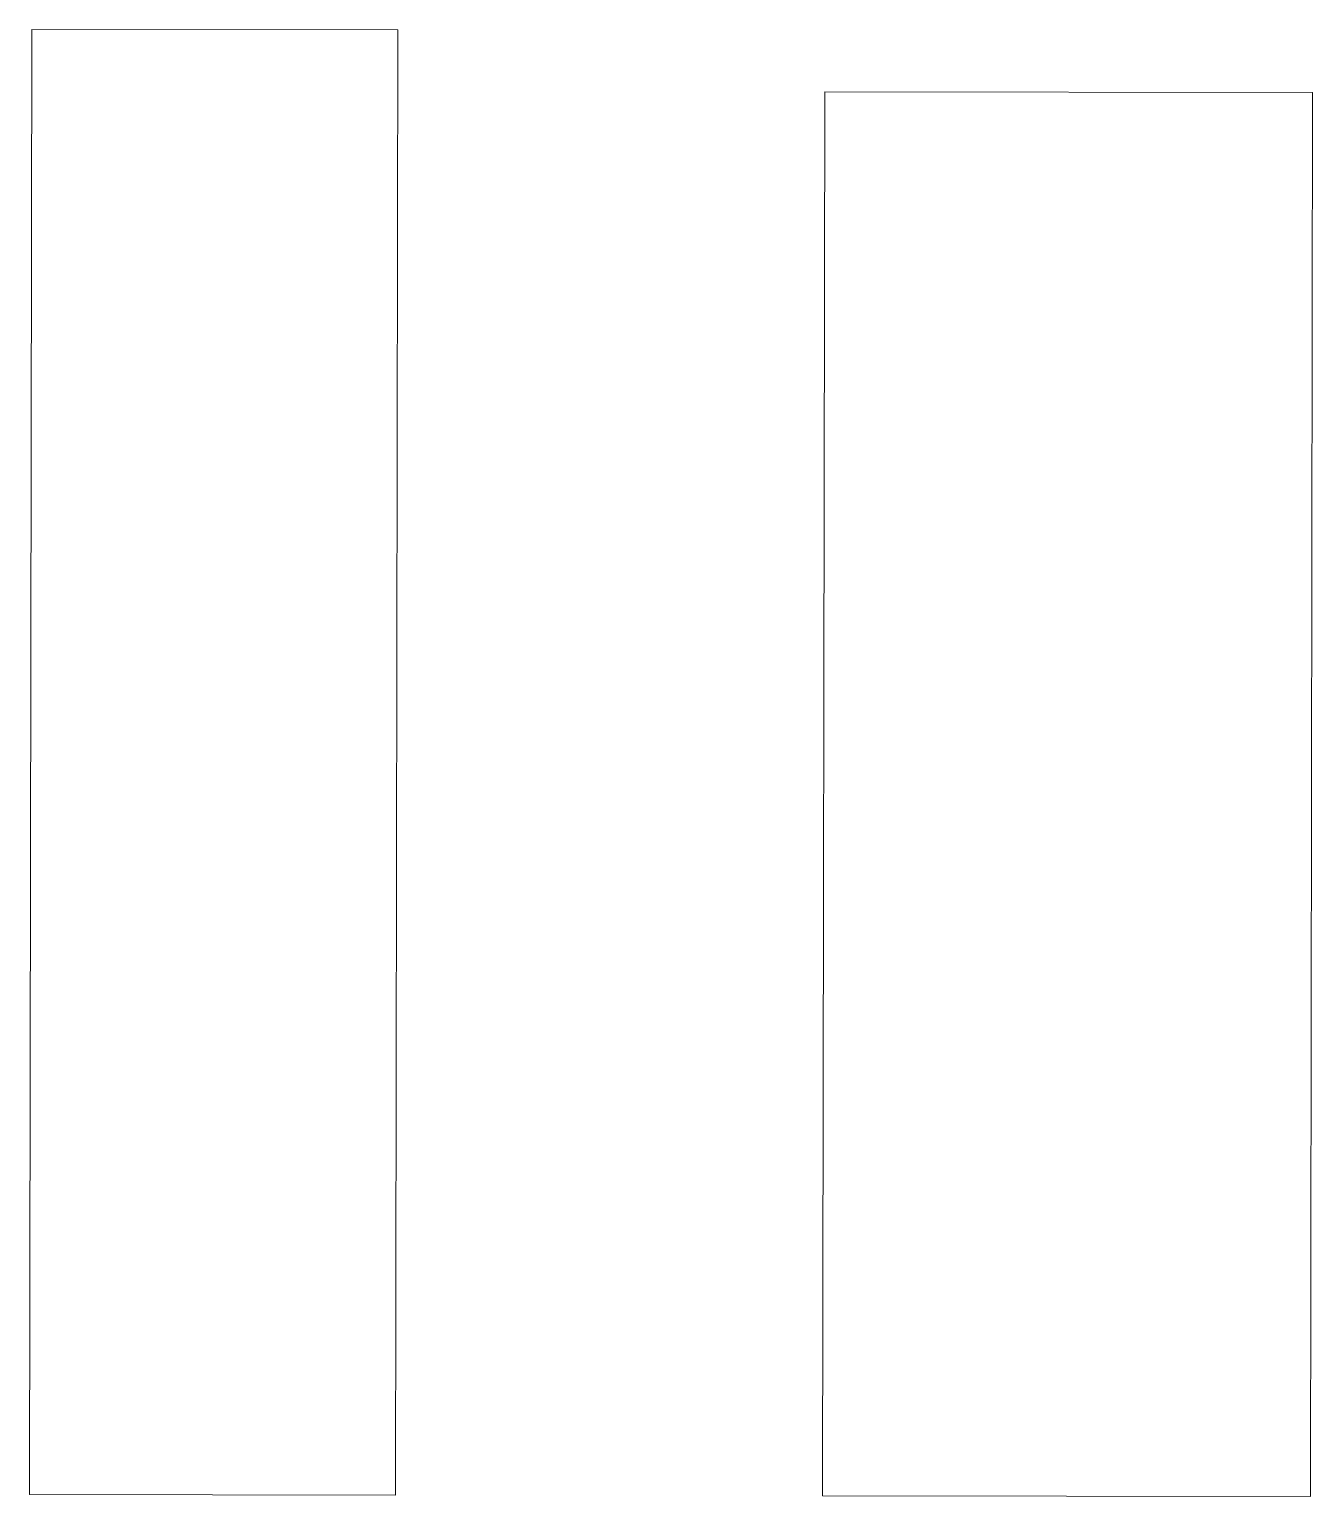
# Model space of a CAD drawing. Header units: millimetres. Extents: x -2143172 to 5255, y -610845 to 279739.
# Drawn here: x -1231484.4 to -1231412.8, y -31864.7 to -31782.8 of the extents above; entities that cross this region are included whole.
import ezdxf

# ---------------------------------------------------------------- set-up
doc = ezdxf.new("R2010")
doc.units = ezdxf.units.MM
doc.header["$LTSCALE"] = 30
doc.layers.add('LOADING', color=163, linetype='Continuous', lineweight=5)

# ---------------------------------------------------------------- blocks, each defined once
blk = doc.blocks.new('workstation')
at = {"layer": 'LOADING'}
for p, q in [((2834.2123, -1038.1667, 0), (2834.2252, -1030.3298, 0)), ((2834.2252, -1030.3298, 0), (2836.9493, -1030.3343, 0)), ((2836.9493, -1030.3343, 0), (2836.9363, -1038.1712, 0)), ((2839.3329, -1030.3382, 0), (2839.3193, -1038.5159, 0)), ((2841.3759, -1030.3416, 0), (2839.3329, -1030.3382, 0)), ((2841.3624, -1038.5193, 0), (2841.3759, -1030.3416, 0)), ((2836.9363, -1038.1712, 0), (2834.2123, -1038.1667, 0)), ((2839.3193, -1038.5159, 0), (2841.3624, -1038.5193, 0))]:
    blk.add_line(p, q, dxfattribs=at)

msp = doc.modelspace()

# ---------------------------------------------------------------- block references
at = {"layer": 'LOADING', "xscale": 10, "yscale": 10, "zscale": 10, "rotation": 180}
msp.add_blockref('workstation', (-1203070.651, -42167.957, -0.104), dxfattribs=at)

doc.saveas('drawing.dxf')
